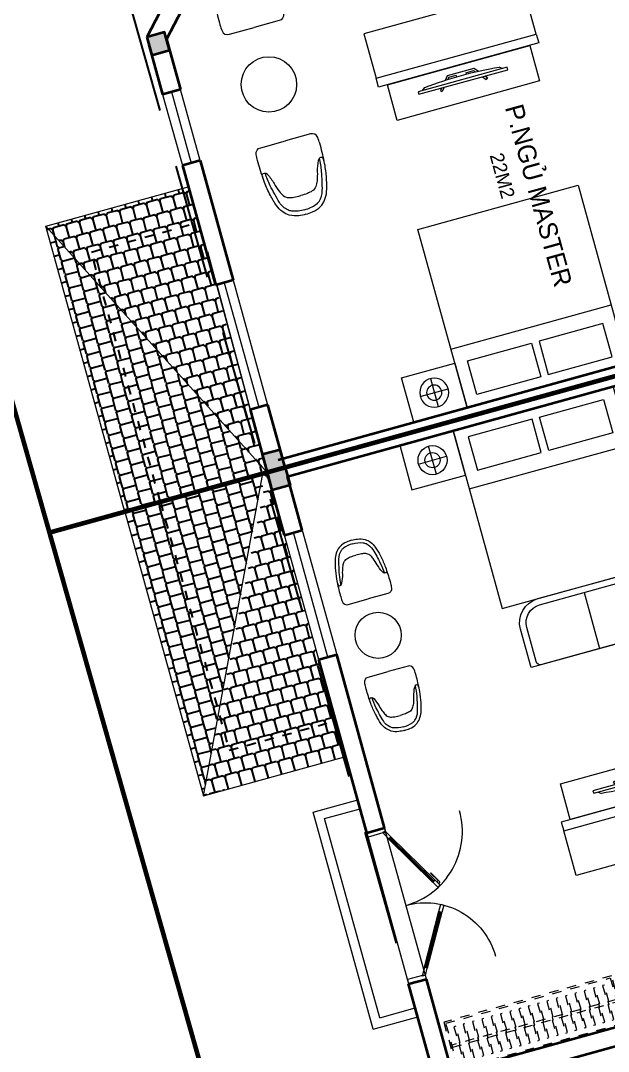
# Model space of a CAD drawing. Header units: metres. Extents: x 568332 to 569219, y 2065964 to 2066430.
# Drawn here: x 568446.51 to 568452.88, y 2066318.58 to 2066329.75 of the extents above; entities that cross this region are included whole.
import ezdxf

# ---------------------------------------------------------------- set-up
doc = ezdxf.new("R2010")
doc.units = ezdxf.units.M
for name, pattern in [('$AUDIT_BAD_LTYPE2', [0]), ('HIDDEN', [0.375, 0.25, -0.125]), ('X-5M-G-MB PHONGNGU$0$HIDDEN2', [0.1875, 0.125, -0.0625])]:
    doc.linetypes.add(name, pattern=pattern)
doc.layers.get('0').update_dxf_attribs({"linetype": 'CONTINUOUS'})
doc.layers.get('DEFPOINTS').update_dxf_attribs({"linetype": 'CONTINUOUS'})
for name, color, linetype, lineweight in [('-CONCRETE', 1, 'CONTINUOUS', 35), ('-DIM', 9, 'CONTINUOUS', 13), ('-DOOR', 137, 'CONTINUOUS', 9), ('-FURNITURE', 46, 'CONTINUOUS', 9), ('-LINE1', 7, 'CONTINUOUS', 18), ('-TEXT', 7, 'CONTINUOUS', 15), ('-WALL', 4, 'CONTINUOUS', 35), ('TEXT25', 2, 'CONTINUOUS', 13)]:
    doc.layers.add(name, color=color, linetype=linetype, lineweight=lineweight)
for name, color, linetype in [('-RANH GIOI LO DAT', 12, 'CONTINUOUS'), ('13. NET HATCH', 252, 'CONTINUOUS'), ('APOLIC', 7, 'CONTINUOUS'), ('RANHGIOI', 2, 'HIDDEN')]:
    doc.layers.add(name, color=color, linetype=linetype)
doc.styles.add('T1', font='', dxfattribs={"height": 200})
doc.styles.add('vnavanth', font='', dxfattribs={"width": 0.8})
doc.styles.get('T1').set_extended_font_data('VNgeometric Light')
doc.styles.get('vnavanth').set_extended_font_data('.VnAvantH')

# ---------------------------------------------------------------- blocks, each defined once
blk = doc.blocks.new('A$C8a974c9c')
for p, q in [((1750.087982669494, 2957.416116623174), (1750.087982669657, 2642.58393779996)), ((1592.671893257969, 2800.000027211493), (1907.504072081182, 2800.000027211652)), ((1342.999452652235, 2500.000027214177), (1342.999452652119, 700.000027214177)), ((1750.087982669345, 242.5839378051005), (1750.087982669549, 557.4161166283138)), ((1592.67189325784, 400.0000272168018), (1907.504072081053, 400.0000272166017))]:
    blk.add_line(p, q)
for points in [[(1999.999452652235, 3100.000027209127), (1500.176512686827, 3100.000027209127), (1500.176512686827, 2500.000027214177), (1999.999452652235, 2500.000027214177)], [(1890.999452652235, 2360.000027214177), (1514.499452652235, 2360.000027214177), (1514.499452652148, 1642.500027214177), (1890.999452652148, 1642.500027214177)], [(1890.99945265209, 840.000027214177), (1514.49945265209, 840.000027214177), (1514.499452652148, 1557.500027214177), (1890.999452652148, 1557.500027214177)], [(1999.999452652119, 100.0000272192265), (1500.17651268671, 100.0000272192265), (1500.17651268671, 700.000027214177), (1999.999452652119, 700.000027214177)]]:
    blk.add_lwpolyline(points, close=True)
blk.add_lwpolyline([(1999.999452652235, 2500.000027214177), (-0.0005473477649502456, 2500.000027214177), (-0.0005473478813655674, 700.000027214177), (1999.999452652119, 700.000027214177), (1999.999452652235, 2500.000027214177)])
for centre, radius in [((1750.087982669561, 2800.000027211581), 157.4160894116067), ((1750.087982669561, 2800.000027211581), 82.41608941160666), ((1750.087982669432, 400.0000272166926), 157.4160894116067), ((1750.087982669432, 400.0000272166926), 82.41608941160666)]:
    blk.add_circle(centre, radius)
blk = doc.blocks.new('A$C424D5770')
at = {"layer": '-FURNITURE'}
blk.add_line((70.00063380098436, 769.8614636488492), (700.0012267573038, 769.861463410547), dxfattribs=at)
for points in [[(0.0006336262740660459, 269.9992703502066), (0.0006339756946545094, 1269.723656995484, -0.414213562383414), (270.0006340710097, 1539.7236569097), (700.0012270177831, 1539.723656726594), (700.0012264967954, -0.0007299187273019925), (270.0006335285434, -0.0007297355768969283, -0.4142135623627453)], [(70.00063362627407, 269.9992703279713), (70.00063397569465, 1269.723656973249, -0.4142135623834242), (270.0006340463005, 1469.7236569097), (650.001226997294, 1469.723656750852, -0.4142135623627659), (700.0012269796571, 1419.723656734961), (700.0012265349214, 119.9992700896546, -0.4142135623834403), (650.0012265172554, 69.99927010554529), (270.0006335556682, 69.9992702644231, -0.4142135623627457)]]:
    blk.add_lwpolyline(points, format="xyb", close=True, dxfattribs=at)
blk = doc.blocks.new('XR.MB.LM123$0$tvi 1')
blk.add_lwpolyline([(28.54445810673496, -2.291926648467779e-10), (28.54445810673496, -999.9999999999964), (-7.275957614183426e-12, -1000), (0, 0)], close=True)
for points in [[(28.54445810680045, -50.31958968611434), (52.37372755713295, -80.86315460130209)], [(-24.09820395050338, -235.5599978379832), (-39.09879504836863, -251.7939635238108)], [(0, -284.7849796677438), (-39.09879504836863, -251.7939635238108)], [(0, -255.9952397129928), (-24.09820395050338, -235.5599978379832)], [(69.66229681991535, -315.0836646851385), (111.1934016081432, -350.2927865858655), (111.193401608034, -649.712917566063), (69.68611289083492, -684.9110379843005)], [(89.09002233762294, -445.7449799550195), (89.09002233762294, -359.9578938602899), (70.91298945683957, -344.6203678706661)], [(89.09002233762294, -445.7449799550195), (73.49991829216015, -445.7449799550232)], [(89.09002233768115, -554.2550200447404), (89.09002233773936, -640.0421061392371), (70.91298945678864, -655.3796321293303)], [(89.09002233768115, -554.2550200447404), (73.49991829216015, -554.2550200447404)], [(0, -715.2150203320198), (-39.09879504836863, -748.2060364759491)], [(-24.09820395050338, -764.4400021620095), (-39.09879504836863, -748.2060364759491)], [(0, -744.004760287), (-24.09820395050338, -764.4400021620095)], [(28.54445810674224, -949.680410313882), (52.37372755713295, -919.1368453984578)]]:
    blk.add_lwpolyline(points)
blk.add_arc((-4025.16618952866, -499.9999999999964), 4099.025185406737, 354.1310878512652, 5.868912148527433)
blk = doc.blocks.new('*U275')
at = {"linetype": 'X-5M-G-MB PHONGNGU$0$HIDDEN2'}
for points in [[(0, 600.0000000004657), (0, 0), (2055.916338646328, -7.295278412230539e-10), (2055.916338646328, 599.9999999997361)], [(2035.916338646328, 579.9996613716628), (2035.916338646328, 19.99966137166292), (20, 20.00000000046566), (20, 580.0000000004657)], [(2035.916338646328, 286.699121294745), (2035.916338646328, 313.0991212946518), (20, 313.0991212953813), (19.99999859370291, 286.6991212952417)], [(113.7817614636733, 319.1750910408318), (109.4317788550979, 319.1750910408318), (109.4317788550979, 280.441767644881), (113.7817614636733, 280.441767644881)], [(227.7817614636733, 319.1750910407849), (223.4317788550979, 319.1750910407849), (223.4317788550979, 280.4417676448341), (227.7817614636733, 280.4417676448341)], [(341.7817614636733, 319.175091040738), (337.4317788550979, 319.175091040738), (337.4317788550979, 280.4417676447872), (341.7817614636733, 280.4417676447872)], [(455.7817614636733, 319.1750910406911), (451.4317788550979, 319.1750910406911), (451.4317788550979, 280.4417676447403), (455.7817614636733, 280.4417676447403)], [(569.7817614636733, 319.1750910406442), (565.431778855098, 319.1750910406442), (565.431778855098, 280.4417676446934), (569.7817614636733, 280.4417676446934)], [(683.7817614636733, 319.1750910405973), (679.431778855098, 319.1750910405973), (679.431778855098, 280.4417676446465), (683.7817614636733, 280.4417676446465)], [(797.7817614636733, 319.1750910405504), (793.431778855098, 319.1750910405504), (793.431778855098, 280.4417676445996), (797.7817614636733, 280.4417676445996)], [(911.7817614636733, 319.1750910405035), (907.431778855098, 319.1750910405035), (907.431778855098, 280.4417676445527), (911.7817614636733, 280.4417676445527)], [(1025.781761463673, 319.1750910404566), (1021.431778855098, 319.1750910404566), (1021.431778855098, 280.4417676445057), (1025.781761463673, 280.4417676445057)], [(1139.781761463673, 319.1750910404097), (1135.431778855098, 319.1750910404097), (1135.431778855098, 280.4417676444588), (1139.781761463673, 280.4417676444588)], [(1253.781761463673, 319.1750910403628), (1249.431778855098, 319.1750910403628), (1249.431778855098, 280.4417676444119), (1253.781761463673, 280.4417676444119)], [(1367.781761463673, 319.1750910403159), (1363.431778855098, 319.1750910403159), (1363.431778855098, 280.441767644365), (1367.781761463673, 280.441767644365)], [(1481.781761463673, 319.175091040269), (1477.431778855098, 319.175091040269), (1477.431778855098, 280.4417676443181), (1481.781761463673, 280.4417676443181)], [(1595.781761463673, 319.175091040222), (1591.431778855098, 319.175091040222), (1591.431778855098, 280.4417676442712), (1595.781761463673, 280.4417676442712)], [(1709.781761463673, 319.1750910401751), (1705.431778855098, 319.1750910401751), (1705.431778855098, 280.4417676442243), (1709.781761463673, 280.4417676442243)], [(1823.781761463673, 319.1750910401282), (1819.431778855098, 319.1750910401282), (1819.431778855098, 280.4417676441774), (1823.781761463673, 280.4417676441774)], [(1937.781761463673, 319.1750910400813), (1933.431778855098, 319.1750910400813), (1933.431778855098, 280.4417676441305), (1937.781761463673, 280.4417676441305)]]:
    blk.add_lwpolyline(points, close=True, dxfattribs=at)
for points in [[(122.2409142897814, 313.1103512093413), (122.2409142897814, 515.2497102723445), (100.1765458012815, 515.2497102723445), (100.1765458012815, 313.1103512093413)], [(236.2409142897814, 313.1103512092944), (236.2409142897814, 515.2497102722975), (214.1765458012815, 515.2497102722975), (214.1765458012815, 313.1103512092944)], [(350.2409142897814, 313.1103512092475), (350.2409142897814, 515.2497102722507), (328.1765458012815, 515.2497102722507), (328.1765458012815, 313.1103512092475)], [(464.2409142897814, 313.1103512092006), (464.2409142897814, 515.2497102722037), (442.1765458012815, 515.2497102722037), (442.1765458012815, 313.1103512092006)], [(578.2409142897814, 313.1103512091537), (578.2409142897814, 515.2497102721569), (556.1765458012815, 515.2497102721569), (556.1765458012815, 313.1103512091537)], [(692.2409142897814, 313.1103512091068), (692.2409142897814, 515.24971027211), (670.1765458012815, 515.24971027211), (670.1765458012815, 313.1103512091068)], [(806.2409142897814, 313.1103512090599), (806.2409142897814, 515.249710272063), (784.1765458012815, 515.249710272063), (784.1765458012815, 313.1103512090599)], [(920.2409142897814, 313.110351209013), (920.2409142897814, 515.2497102720162), (898.1765458012815, 515.2497102720162), (898.1765458012815, 313.110351209013)], [(1034.240914289781, 313.1103512089661), (1034.240914289781, 515.2497102719692), (1012.176545801281, 515.2497102719692), (1012.176545801281, 313.1103512089661)], [(1148.240914289781, 313.1103512089192), (1148.240914289781, 515.2497102719224), (1126.176545801281, 515.2497102719224), (1126.176545801281, 313.1103512089192)], [(1262.240914289781, 313.1103512088723), (1262.240914289781, 515.2497102718754), (1240.176545801281, 515.2497102718754), (1240.176545801281, 313.1103512088723)], [(1376.240914289781, 313.1103512088254), (1376.240914289781, 515.2497102718285), (1354.176545801281, 515.2497102718285), (1354.176545801281, 313.1103512088254)], [(1490.240914289781, 313.1103512087785), (1490.240914289781, 515.2497102717816), (1468.176545801281, 515.2497102717816), (1468.176545801281, 313.1103512087785)], [(1604.240914289781, 313.1103512087315), (1604.240914289781, 515.2497102717347), (1582.176545801281, 515.2497102717347), (1582.176545801281, 313.1103512087315)], [(1718.240914289781, 313.1103512086846), (1718.240914289781, 515.2497102716878), (1696.176545801281, 515.2497102716878), (1696.176545801281, 313.1103512086846)], [(1832.240914289781, 313.1103512086377), (1832.240914289781, 515.2497102716409), (1810.176545801281, 515.2497102716409), (1810.176545801281, 313.1103512086377)], [(1946.240914289781, 313.1103512085908), (1946.240914289781, 515.2497102715939), (1924.176545801281, 515.2497102715939), (1924.176545801281, 313.1103512085908)], [(100.1765458012815, 286.7103512094345), (100.1765458012815, 92.0852110228024), (122.2409142897814, 92.0852110228024), (122.2409142897814, 286.7103512094345)], [(214.1765458012815, 286.7103512093876), (214.1765458012815, 92.08521102275549), (236.2409142897814, 92.08521102275549), (236.2409142897814, 286.7103512093876)], [(328.1765458012815, 286.7103512093407), (328.1765458012815, 92.08521102270858), (350.2409142897814, 92.08521102270858), (350.2409142897814, 286.7103512093407)], [(442.1765458012815, 286.7103512092938), (442.1765458012815, 92.08521102266168), (464.2409142897814, 92.08521102266168), (464.2409142897814, 286.7103512092938)], [(556.1765458012815, 286.7103512092469), (556.1765458012815, 92.08521102261477), (578.2409142897814, 92.08521102261477), (578.2409142897814, 286.7103512092469)], [(670.1765458012815, 286.7103512092), (670.1765458012815, 92.08521102256786), (692.2409142897814, 92.08521102256786), (692.2409142897814, 286.7103512092)], [(784.1765458012815, 286.7103512091531), (784.1765458012815, 92.08521102252095), (806.2409142897814, 92.08521102252095), (806.2409142897814, 286.7103512091531)], [(898.1765458012815, 286.7103512091062), (898.1765458012815, 92.08521102247404), (920.2409142897814, 92.08521102247404), (920.2409142897814, 286.7103512091062)], [(1012.176545801281, 286.7103512090592), (1012.176545801281, 92.08521102242715), (1034.240914289781, 92.08521102242715), (1034.240914289781, 286.7103512090592)], [(1126.176545801281, 286.7103512090123), (1126.176545801281, 92.08521102238024), (1148.240914289781, 92.08521102238024), (1148.240914289781, 286.7103512090123)], [(1240.176545801281, 286.7103512089654), (1240.176545801281, 92.08521102233333), (1262.240914289781, 92.08521102233333), (1262.240914289781, 286.7103512089654)], [(1354.176545801281, 286.7103512089186), (1354.176545801281, 92.08521102228642), (1376.240914289781, 92.08521102228642), (1376.240914289781, 286.7103512089186)], [(1468.176545801281, 286.7103512088717), (1468.176545801281, 92.0852110222395), (1490.240914289781, 92.0852110222395), (1490.240914289781, 286.7103512088717)], [(1582.176545801281, 286.7103512088247), (1582.176545801281, 92.0852110221926), (1604.240914289781, 92.0852110221926), (1604.240914289781, 286.7103512088247)], [(1696.176545801281, 286.7103512087778), (1696.176545801281, 92.0852110221457), (1718.240914289781, 92.0852110221457), (1718.240914289781, 286.7103512087778)], [(1810.176545801281, 286.7103512087309), (1810.176545801281, 92.08521102209879), (1832.240914289781, 92.08521102209879), (1832.240914289781, 286.7103512087309)], [(1924.176545801281, 286.710351208684), (1924.176545801281, 92.08521102205188), (1946.240914289781, 92.08521102205188), (1946.240914289781, 286.710351208684)]]:
    blk.add_lwpolyline(points, dxfattribs=at)
blk = doc.blocks.new('A$C7D524948')
at = {"layer": '-FURNITURE'}
for points in [[(-1.862645149230957e-09, 824.9500000011176, 0.02374928999430728), (-77.15000000130385, 820, 0.1110396266945436), (-175.0999999996275, 786.1500000022352, 0.08516816991690027), (-234.9500000011176, 733.25, 0.08855014736123698), (-281.5499999988824, 649.3499999996275, 0.02790636319614463), (-315.9500000011176, 525.5999999996275, 0.02834164487538841), (-340.4000000022352, 372.8000000007451, 0.04711987010175965), (-341.0999999996275, 283.4000000003725, 0.5135274654112972), (-284.5500000007451, 299.9500000011176, 0.05957759956988055), (-242.5500000026077, 413.6500000003725, -0.03446512451505389), (-213.1500000003725, 507.4499999992549, -0.05927668371543007), (-182.7500000009313, 564.2999999988824, -0.1661460996977688), (-133.4500000011176, 600.4000000003725, -0.0525641271264061), (-75.80000000074506, 611.9500000011176, -0.02855401869774651), (-1.862645149230957e-09, 614.6500000003725, -3.543335205159532)], [(-1.862645149230957e-09, 824.9500000011176, -0.02374928999430728), (77.14999999850988, 820.0000000018626, -0.1110396266945436), (175.0999999986961, 786.1500000003725, -0.08516816991690027), (234.9499999992549, 733.25, -0.08855014736123698), (281.5499999988824, 649.3499999996275, -0.02790636319614463), (315.9500000011176, 525.5999999996275, -0.02834164487538841), (340.3999999985099, 372.8000000007451, -0.04711987010175965), (341.0999999996275, 283.4000000022352, -0.5135274654112972), (284.5500000007451, 299.9499999992549, -0.05957759956988055), (242.5499999988824, 413.6499999985099, 0.03446512451505389), (213.1499999994412, 507.4500000011176, 0.05927668371543007), (182.75, 564.3000000007451, 0.1661460996977688), (133.4499999983236, 600.4000000003725, 0.0525641271264061), (75.79999999888241, 611.9499999992549, 0.02855401869774651), (-1.862645149230957e-09, 614.6500000003725, 3.543335205159532)], [(-0.5500000007450581, 774.1500000003725, 0.1055837687742558), (-137.8000000007451, 751.3000000007451, 0.08397584501256396), (-176, 728.25, 0.1493020227225411), (-241.2000000011176, 626.1999999992549, 0.02490854660583826), (-289.25, 424.1500000003725, 0.02643887537121914), (-306.5679914960638, 278.4068524483591, -0.8863330528017872)], [(-0.5500000007450581, 774.1500000003725, -0.1055837687742558), (136.6999999992549, 751.3000000007451, -0.08397584501256396), (174.8999999985099, 728.2500000018626, -0.1493020227225411), (240.0999999986961, 626.1999999992549, -0.02490854660583826), (288.1499999975786, 424.1500000003725, -0.02643887537121914), (305.467991495505, 278.4068524483591, 0.8863330528017872)], [(-342.8562581948936, 328.1164919566363, 0.02267140514630937), (-350.039135296829, 124.5, 0.01212164544072816), (-345.6391352973878, 57.0500000026077, 0.4055082152921144), (-279.3891352973878, 0), (0, 0)], [(342.8562581939623, 328.1164919547737, -0.02267140514630937), (350.0391352958977, 124.5, -0.01212164544072816), (345.6391352955252, 57.05000000074506, -0.4055082152921144), (279.3891352964565, 0), (0, 0)]]:
    blk.add_lwpolyline(points, format="xyb", dxfattribs=at)
blk = doc.blocks.new('*U270')
at = {"ltscale": 0.3}
for points in [[(1072.674704380191, 0, 0.4142135623730951), (50, 1022.674704380191, 0.4142135623730951)], [(1072.674704380192, 0, -0.4142135623730951), (2041.048097023342, 968.3733926431503, -0.4142135623730951)]]:
    blk.add_lwpolyline(points, format="xyb", dxfattribs=at)
for points in [[(851.5763402766576, 462.7903158347634), (136.6025403784439, 50.00000000000001)], [(849.0597334225425, 461.3373521900957), (869.0597334225425, 426.6963360387181), (955.6622738009863, 476.6963360387182), (935.6622738009863, 511.3373521900957), (849.0597334225425, 461.3373521900957)], [(1289.014679023894, 434.1866963215755), (1269.014679023894, 399.5456801701981), (1182.412138645451, 449.5456801701981), (1202.412138645451, 484.1866963215755), (1289.014679023894, 434.1866963215755)], [(1286.49807216978, 435.6396599662433), (1954.445556644898, 50)], [(136.6025403784439, 50.00000000000001), (156.6025403784439, 15.35898384862247), (70, -34.64101615137755), (50, 0), (136.6025403784439, 50.00000000000001)], [(1954.445556644898, 50), (1934.445556644898, 15.35898384862253), (2021.048097023342, -34.64101615137747), (2041.048097023342, 0), (1954.445556644898, 50)]]:
    blk.add_lwpolyline(points)
for points in [[(743.5726351969497, 433.0776020836494), (890.4672802225444, 517.887264931691), (904.6022240305514, 493.4048240940919), (880.1197831929775, 479.2698802860995), (868.8118281465748, 498.8558329561737), (746.399623958554, 428.1811139161244)], [(0, 0), (50, 0), (50, -40), (60, -40), (60, -245.9999999543969), (0, -245.9999999543969)], [(2091.048097023342, 0), (2041.048097023342, 0), (2041.048097023342, -40), (2031.048097023342, -40), (2031.048097023342, -245.9999999543969), (2091.048097023342, -245.9999999543969)]]:
    blk.add_lwpolyline(points, close=True)
at = {"layer": 'APOLIC', "linetype": '$AUDIT_BAD_LTYPE2'}
for p, q in [((146.6025403784439, 32.67949192431124), (859.0597334225425, 444.0168441144068)), ((869.0597334225425, 426.6963360387181), (156.6025403784439, 15.35898384862247)), ((1944.445556644898, 32.67949192431115), (1279.014679023894, 416.8661882458867)), ((1269.014679023894, 399.5456801701981), (1934.445556644898, 15.35898384862253))]:
    blk.add_line(p, q, dxfattribs=at)
blk = doc.blocks.new('A$C5C575821')
at = {"layer": '-CONCRETE'}
h = blk.add_hatch(color=256, dxfattribs=at)
h.dxf.hatch_style = 1
h.paths.add_polyline_path([(-0.00237559899687767, 200.0000000000146), (-0.00237559899687767, 1.455191522836685e-11), (199.9976244010031, 1.455191522836685e-11), (199.9976244010031, 200.0000000000146)])
blk.add_lwpolyline([(-0.00237559899687767, 1.455191522836685e-11), (199.9976244010031, 1.455191522836685e-11), (199.9976244010031, 200.0000000000146), (-0.00237559899687767, 200.0000000000146)], close=True, dxfattribs=at)
blk = doc.blocks.new('M39-T3')
at = {"layer": '13. NET HATCH'}
h = blk.add_hatch(dxfattribs=at)
h.set_pattern_fill('MAIGO-12', color=256, scale=299.9999999999999, angle=-0.3886114056050498)
h.set_pattern_definition([(359.611388594395, (-36198.26533642743, 1666.261492675869), (76.015649375814, 149.4878625506877), [119.9999999999999, -29.99999999999997, 119.9999999999999, -29.99999999999997]), (89.61138859439495, (-36213.16325395848, 1681.362885103095), (-73.98090041506177, 150.5052370310638), [134.9999999999998, -164.9999999999998]), (44.61138859439495, (-36228.26464638559, 1666.464967571897), (76.01564937726019, 149.4878625535317), [21.21320343599998, -403.0508651999996]), (134.611388594395, (-36198.26533642743, 1666.261492675869), (-73.98090041646925, 150.5052370339272), [21.213203436, -403.0508652])])
h.paths.add_polyline_path([(200095.3124049552, -1502449.52615084), (199307.7243436285, -1502066.431641075), (198583.3238746619, -1501714.07251305), (197635.7283945557, -1501253.14802253), (197384.1944178618, -1501083.397918389), (197384.3151776307, -1502283.397087164)])
h.paths.add_polyline_path([(197384.3151776307, -1502283.397087164), (197384.3554309986, -1502683.397918389), (200576.1196401804, -1502683.397918474), (200095.3124049552, -1502449.52615084)])
h = blk.add_hatch(dxfattribs=at)
h.set_pattern_fill('MAIGO-12', color=256, scale=299.9999999999999, angle=269.611388594395)
h.set_pattern_definition([(269.611388594395, (-36288.87369099018, 1576.873987489613), (149.4878625506877, -76.01564937581402), [119.9999999999999, -29.99999999999997, 119.9999999999999, -29.99999999999997]), (359.611388594395, (-36273.77229856304, 1591.771905020578), (150.5052370310638, 73.98090041506174), [134.9999999999998, -164.9999999999998]), (314.611388594395, (-36288.67021609409, 1606.873297447804), (149.4878625535317, -76.01564937726022), [21.21320343599998, -403.0508651999996]), (44.61138859439495, (-36288.87369099018, 1576.873987489613), (150.5052370339272, 73.98090041646923), [21.21320343599998, -403.0508651999996])])
h.paths.add_polyline_path([(200006.9222196607, -1502406.531854245), (200576.1196401804, -1502683.397918474), (200576.119640222, -1501083.397918472), (200176.119640222, -1501083.397918461)])
h.paths.add_polyline_path([(200176.119640222, -1501083.397918461), (199858.2973619109, -1501083.397918453), (199488.2973619108, -1501083.397918444), (197384.3554309986, -1501081.376255197), (200006.9222196607, -1502406.531854245)])
at = {"layer": '-DOOR'}
for points in [[(198088.297361916, -1500883.397918407), (199488.297361916, -1500883.397918443)], [(199488.2973619134, -1500983.397918444), (198088.2973619134, -1500983.397918407)], [(199488.297361911, -1501083.397918444), (198088.2973619108, -1501083.39791841)]]:
    blk.add_lwpolyline(points, dxfattribs=at)
blk.add_lwpolyline([(203134.3266789155, -1500883.397918539), (201434.2875756448, -1500883.397918494), (201434.2875756396, -1501083.397918495), (203134.3266789103, -1501083.397918539)], close=True, dxfattribs=at)
at = {"layer": '-FURNITURE'}
for points in [[(201984.3560241233, -1497221.57497626), (201884.3560235832, -1497221.57497626), (201884.3560235657, -1499021.57497626), (201984.3560241057, -1499021.57497626)], [(201984.3560241233, -1497221.57497626), (202484.3560241233, -1497221.574976263), (202484.3560241057, -1499021.574976263), (201984.3560241057, -1499021.57497626)], [(201484.3554306269, -1498921.574976278), (201484.3554311352, -1497321.574976243), (201884.3560240915, -1497321.574976313), (201884.3560235832, -1498921.574976348)]]:
    blk.add_lwpolyline(points, close=True, dxfattribs=at)
blk.add_circle((199405.7706924271, -1500395.358498308), 250, dxfattribs=at)
at = {"layer": '-LINE1'}
for p, q in [((197384.1944178618, -1501083.397918389), (197384.3554309986, -1502683.397918389)), ((200576.1196401804, -1502683.397918474), (200576.119640222, -1501083.397918472)), ((201064.2875756714, -1501583.380713679), (201064.28757564, -1501083.397918521)), ((201164.2875756652, -1501483.382506372), (201164.28757564, -1501083.401329861)), ((203404.3266789357, -1501483.425975703), (203404.3266789106, -1501083.40132972)), ((203504.326678942, -1501583.427726969), (203504.3266789105, -1501083.397918368)), ((203404.3266789357, -1501483.425975703), (201164.2875756652, -1501483.382506372)), ((203504.326678942, -1501583.427726969), (201064.2875756714, -1501583.380713679)), ((197384.3554309986, -1502683.397918389), (200576.1196401804, -1502683.397918474))]:
    blk.add_line(p, q, dxfattribs=at)
blk.add_lwpolyline([(200576.1196401804, -1502683.397918474), (197384.3554309986, -1501130.876486215)], dxfattribs=at)
at = {"layer": '-RANH GIOI LO DAT', "linetype": 'HIDDEN', "ltscale": 10, "const_width": 50}
blk.add_lwpolyline([(197384.3554308799, -1483201.731742124), (197384.3554313568, -1503530.874939661), (206384.3554308799, -1503469.83106635), (206384.3554308799, -1483201.731743078)], close=True, dxfattribs=at)
at = {"layer": '-WALL', "linetype": 'Continuous', "ltscale": 10}
for p, q in [((197384.3554309986, -1501130.876486215), (197384.3554309985, -1485201.731741926)), ((197484.3554309986, -1500883.397918392), (197484.3554309985, -1495502.220170008)), ((204184.3554311928, -1498941.885738427), (204184.3554312686, -1500884.749848691)), ((204384.2760192918, -1498941.885738427), (204384.3554312698, -1501083.397918571))]:
    blk.add_line(p, q, dxfattribs=at)
at = {"layer": '-WALL'}
for p, q in [((198088.297361916, -1500883.397918407), (197484.3554309986, -1500883.397918392)), ((201434.2875756448, -1500883.397918494), (199488.297361916, -1500883.397918444)), ((204185.707361392, -1500883.397918566), (203134.3266789155, -1500883.397918539)), ((198088.2973619108, -1501083.397918407), (197384.1944175359, -1501083.397918389)), ((201434.2875756396, -1501083.397918494), (199488.2973619108, -1501083.397918444)), ((204384.3554312685, -1501083.397918571), (203134.3266789103, -1501083.397918539))]:
    blk.add_line(p, q, dxfattribs=at)
for points in [[(198088.2973619108, -1501083.397918407), (198088.297361916, -1500883.397918407)], [(199488.2973619108, -1501083.397918444), (199488.297361916, -1500883.397918444)], [(201434.2875756396, -1501083.397918495), (201434.2875756448, -1500883.397918494)], [(203134.3266789103, -1501083.397918539), (203134.3266789155, -1500883.397918539)]]:
    blk.add_lwpolyline(points, dxfattribs=at)
at = {"layer": 'DEFPOINTS', "linetype": 'HIDDEN', "ltscale": 5}
for p, q in [((200176.1196401909, -1502283.397918463), (200176.119640222, -1501083.397918462)), ((197384.3152059871, -1502283.678866707), (200176.1196401909, -1502283.397918463))]:
    blk.add_line(p, q, dxfattribs=at)
at = {"layer": '-DIM'}
blk.add_blockref('A$C424D5770', (199484.3547976377, -1498891.268579657), dxfattribs=at)
at = {"layer": '-DOOR', "xscale": 0.8130081300813008, "yscale": 0.8130081300813008, "zscale": 0.8130081300813008}
blk.add_blockref('*U270', (201434.3163287112, -1500883.398113399), dxfattribs=at)
at = {"layer": '-FURNITURE', "rotation": 180}
blk.add_blockref('A$C8a974c9c', (199484.3548836507, -1496521.574949046), dxfattribs=at)
at = {"layer": '-FURNITURE', "extrusion": (0, 0, -1), "rotation": 179.9963102775916}
blk.add_blockref('XR.MB.LM123$0$tvi 1', (-201649.7491672914, -1498600.723065732), dxfattribs=at)
at = {"layer": '-FURNITURE', "extrusion": (0, 0, -1), "xscale": -0.916666666665974, "yscale": 0.916666666665974, "zscale": -0.916666666665974, "rotation": 270}
blk.add_blockref('*U275', (-204184.3554311922, -1500826.475715518), dxfattribs=at)
at = {"layer": '-FURNITURE', "yscale": 0.8000000000000002, "zscale": 0.8000000000000002}
for p, xscale, rotation in [((198997.102785894, -1500395.401652079), 0.8000000000000002, 90.00000000000455), ((199814.4385989601, -1500395.401652079), -0.8000000000000002, 269.9999999999955)]:
    blk.add_blockref('A$C7D524948', p, dxfattribs=dict(at, xscale=xscale, rotation=rotation))
at = {"layer": '-WALL', "xscale": -1}
blk.add_blockref('A$C5C575821', (197584.1918564585, -1501081.376255197), dxfattribs=at)
blk = doc.blocks.new('M40-T3')
at = {"layer": '13. NET HATCH'}
h = blk.add_hatch(dxfattribs=at)
h.set_pattern_fill('MAIGO-12', color=256, scale=300, angle=269.6115170708469)
h.set_pattern_definition([(269.6115170708469, (-35714.30211758247, 1629.445919342805), (149.4880330030225, -76.01531417344306), [120, -30, 120, -30]), (359.6115170708469, (-35699.20075856152, 1644.343870736193), (150.5050711405679, 73.98123789835216), [135, -165]), (314.6115170708469, (-35714.09870995497, 1659.445229757112), (149.4880330058665, -76.01531417488926), [21.21320343599998, -403.0508651999997]), (44.6115170708469, (-35714.30211758247, 1629.445919342805), (150.5050711434313, 73.98123789975965), [21.213203436, -403.0508652])])
h.paths.add_polyline_path([(205554.09334602, -1567887.992937636), (203079.9816624621, -1567887.576732035), (202745.8897571221, -1567887.577481203), (202825.9823852903, -1569248.209436442), (203666.1178287253, -1568829.323948337)])
h.paths.add_polyline_path([(202345.8933449634, -1569487.578378157), (202825.9823852903, -1569248.209436442), (202745.8897571221, -1567887.577481203), (202345.8897571231, -1567887.578378163)])
h = blk.add_hatch(dxfattribs=at)
h.set_pattern_fill('MAIGO-12', color=256, scale=300, angle=-0.3884829291531015)
h.set_pattern_definition([(359.6115170708469, (-35623.69396345687, 1718.833627703367), (76.01531417344303, 149.4880330030225), [120, -30, 120, -30]), (89.6115170708469, (-35638.59191485029, 1733.934986724285), (-73.98123789835219, 150.5050711405679), [135, -165]), (44.6115170708469, (-35653.69327387123, 1719.037035330897), (76.01531417488923, 149.4880330058665), [21.213203436, -403.0508652]), (134.6115170708469, (-35623.69396345687, 1718.833627703367), (-73.98123789975968, 150.5050711434313), [21.213203436, -403.0508652])])
h.paths.add_polyline_path([(203547.6590083762, -1568888.386663962), (202720.2248380709, -1569300.939388659), (205545.9568537679, -1569087.571202335), (205554.0933460189, -1567887.571184087), (205286.6712988201, -1568021.327646518), (204385.5609315516, -1568470.614792989)])
h.paths.add_polyline_path([(202720.2248380709, -1569300.939388659), (202345.8933449634, -1569487.578378157), (205554.0933499628, -1569487.571208418), (205545.9568537679, -1569087.571202335)])
at = {"layer": '-DOOR'}
for p, q in [((203449.9815489688, -1567687.577861426), (204849.9815489686, -1567687.577201999)), ((205219.9893181165, -1567885.305979059), (203080.038501725, -1567870.797242909)), ((203450.0299980169, -1567873.305762715), (204849.9978218246, -1567882.797459253))]:
    blk.add_line(p, q, dxfattribs=at)
blk.add_lwpolyline([(201305.3520986959, -1567887.578871565), (202105.3520986958, -1567887.578494755), (202105.3520044932, -1567687.578494755), (201305.3520044933, -1567687.578871566)], close=True, dxfattribs=at)
for points in [[(201305.3520515946, -1567787.578871566), (202105.3520515945, -1567787.578494755)], [(203449.9815960707, -1567787.577861408), (204849.9815960705, -1567787.57720198)]]:
    blk.add_lwpolyline(points, dxfattribs=at)
at = {"layer": '-FURNITURE'}
blk.add_lwpolyline([(201754.0927572924, -1563812.780820174), (201254.0927572924, -1563812.780820174), (201254.0927572924, -1565612.780820191), (201754.0927572924, -1565612.780820191)], dxfattribs=at)
for points in [[(201754.0927572924, -1563812.780820174), (201854.0927571542, -1563812.780820174), (201854.0927571542, -1565612.780820191), (201754.0927572924, -1565612.780820191)], [(202254.093350217, -1563912.780820261), (202254.0933497088, -1565512.780820261), (201854.0927567525, -1565512.780820191), (201854.0927572606, -1563912.780820191)]]:
    blk.add_lwpolyline(points, close=True, dxfattribs=at)
blk.add_circle((201508.3240488558, -1566749.550781748), 300, dxfattribs=at)
at = {"layer": '-LINE1'}
for p, q in [((202345.8933449634, -1569487.578378157), (202345.8897571231, -1567887.578378163)), ((205554.0933460189, -1567887.571184087), (205554.0933499628, -1569487.571208418)), ((205554.0933499628, -1569487.571208418), (202345.8933449634, -1569487.578378157))]:
    blk.add_line(p, q, dxfattribs=at)
blk.add_lwpolyline([(202345.8933449634, -1569487.578378157), (205554.9320009361, -1567887.574790328)], dxfattribs=at)
at = {"layer": '-RANH GIOI LO DAT', "linetype": 'HIDDEN', "ltscale": 10, "const_width": 50}
blk.add_lwpolyline([(194554.0933499628, -1550005.98871871), (194554.0933495009, -1565409.741094313), (199553.9783428008, -1570375.828611574), (205554.0933504397, -1570335.131916246), (205554.0933499628, -1550005.988719187)], close=True, dxfattribs=at)
at = {"layer": '-WALL'}
for p, q in [((205554.0933499628, -1567935.052013475), (205554.0933499628, -1552005.988718233)), ((205454.0933499628, -1567735.725678351), (205454.0933499628, -1562305.82454038)), ((200181.8958074687, -1567169.57265635), (200741.5331298071, -1567687.573445594)), ((200046.0398911931, -1567316.348574038), (200663.1794095279, -1567887.573445594)), ((200741.5331298071, -1567687.573445594), (201305.3520044933, -1567687.578871565)), ((201305.3520044933, -1567687.578871565), (201305.3520986959, -1567887.578871565)), ((202105.3520044932, -1567687.578494755), (203449.9815489688, -1567687.577861417)), ((204849.9815489686, -1567687.577201999), (205455.4474628624, -1567687.576916817)), ((200749.5696948219, -1567887.579133346), (201305.3520986959, -1567887.578871565)), ((202105.3520986958, -1567887.578494755), (203449.9816431726, -1567887.577861417)), ((204849.9978218246, -1567882.797459253), (205554.0933227927, -1567887.571183851))]:
    blk.add_line(p, q, dxfattribs=at)
for points in [[(202105.3520044932, -1567687.578494755), (202105.3520986958, -1567887.578494755)], [(203449.9815489688, -1567687.577861426), (203449.9816431726, -1567887.577861389)], [(204849.9815489686, -1567687.577201999), (204849.9816431725, -1567887.577201999)]]:
    blk.add_lwpolyline(points, dxfattribs=at)
at = {"layer": 'DEFPOINTS', "linetype": 'HIDDEN', "ltscale": 5}
for p, q in [((202745.8924480024, -1569087.577481198), (202745.8897571221, -1567887.577481203)), ((205545.9568537679, -1569087.571202335), (202745.8924480024, -1569087.577481198))]:
    blk.add_line(p, q, dxfattribs=at)
at = {"layer": '-FURNITURE', "xscale": -1}
for name, p, rotation in [('A$C8a974c9c', (203454.0938973107, -1563112.780793047), 180), ('A$C7D524948', (202145.5515262469, -1566738.543783949), 270.0000000000049)]:
    blk.add_blockref(name, p, dxfattribs=dict(at, rotation=rotation))
at = {"layer": '-FURNITURE', "extrusion": (0, 0, -1), "rotation": 359.9963102775856}
blk.add_blockref('XR.MB.LM123$0$tvi 1', (-202044.3361745221, -1564212.770808505), dxfattribs=at)
at = {"layer": '-FURNITURE', "rotation": 89.99999999999514}
blk.add_blockref('A$C7D524948', (200871.0965714648, -1566738.543783949), dxfattribs=at)
at = {"layer": '-WALL'}
for p in [(200663.1817851269, -1567887.573445594), (205354.9343765351, -1567887.573445594)]:
    blk.add_blockref('A$C5C575821', p, dxfattribs=at)
at = {"layer": '-TEXT', "color": 2, "style": 'vnavanth'}
blk.add_text('p.ngñ MASTER', height=199.9591899200177, dxfattribs=at).set_placement((202429.2364463818, -1564352.765551941))
at = {"layer": 'TEXT25', "style": 'T1'}
blk.add_text('22M2', height=150, rotation=359.9999999899487, dxfattribs=at).set_placement((202884.9064908358, -1564649.864841271))

msp = doc.modelspace()

# ---------------------------------------------------------------- block references
at = {"layer": '-DIM', "xscale": 0.001, "yscale": 0.001, "zscale": 0.001, "rotation": 285.4590240781233}
msp.add_blockref('M39-T3', (569843.3491997421, 2066915.209253898), dxfattribs=at)

# ---------------------------------------------------------------- next in the draw order: block references
at = {"layer": '-DIM', "xscale": 0.001, "yscale": 0.001, "zscale": 0.001, "rotation": 285.4590240807851}
msp.add_blockref('M40-T3', (569905.5589305463, 2066940.890039733), dxfattribs=at)

# ---------------------------------------------------------------- next in the draw order: linework, layer by layer
at = {"layer": 'RANHGIOI', "color": 12, "ltscale": 5}
msp.add_line((568446.1463179741, 2066335.386598871), (568457.1859765865, 2066296.496712852), dxfattribs=at)

doc.saveas('drawing.dxf')
